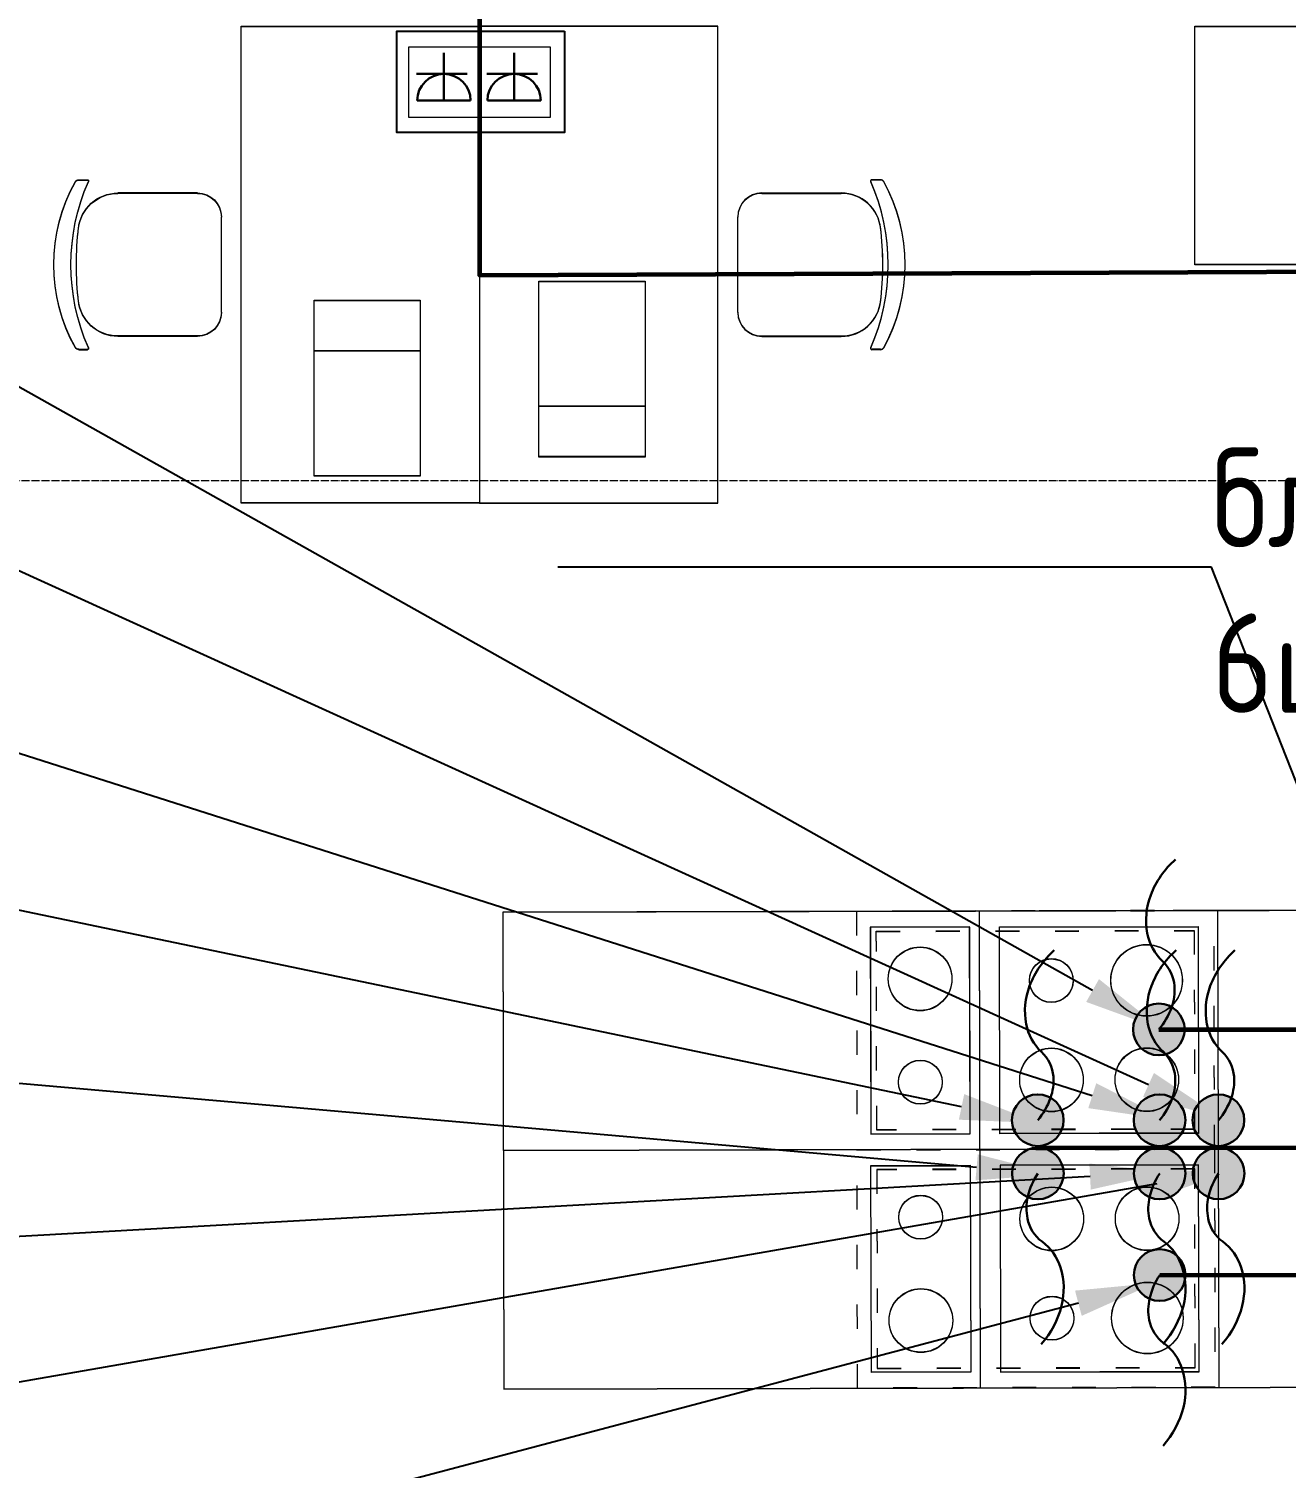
# Model space of a CAD drawing. Header units: millimetres. Extents: x -32 to 417638015, y -35 to 175284279.
# Drawn here: x 416259177 to 416262342, y 175242158 to 175245781 of the extents above; entities that cross this region are included whole.
import ezdxf
from ezdxf import colors
from ezdxf.entities.mleader import LeaderData, LeaderLine
from ezdxf.math import Vec2, Vec3

# ---------------------------------------------------------------- set-up
doc = ezdxf.new("R2010")
doc.units = ezdxf.units.MM
doc.linetypes.add('ACAD_ISO03W100', pattern=[30, 12, -18])
doc.linetypes.add('ADSK_Линия сетки', pattern=[25, 20, -2.5, 0, -2.5])
for name, color, linetype, lineweight in [('_ЭМ_В полу', 26, 'Кабель в трубе', 60), ('_ЭМ_гофра', 5, 'Continuous', 60), ('_ЭМ_ТХобщее_слой', 7, 'Continuous', 30), ('Оси', 253, 'Continuous', 9), ('ТХ', 5, 'Continuous', 0), ('ШТРИХОВКА', 252, 'Continuous', 15), ('Электро', 250, 'Continuous', 25), ('ЭОМ_Кабель для СУП', 150, 'Continuous', 9), ('ЭОМ_Кабельный вывод', 1, 'Continuous', 35)]:
    doc.layers.add(name, color=color, linetype=linetype, lineweight=lineweight)
for name, color, linetype in [('_ЭМ_Надписи', 7, 'Continuous'), ('ВНУТРЯНКА', 1, 'Continuous'), ('ЭОМ_Лотки рабочие', 5, 'Continuous')]:
    doc.layers.add(name, color=color, linetype=linetype)
doc.layers.add('PDF _ЭОМ _розетки', color=7, linetype='Continuous', true_color=0xeb0000)
doc.styles.add('GOST Common', font='GOST_Common.ttf', dxfattribs={"width": 0.9, "height": 350})
doc.styles.add('ЭОМ', font='isocpeur.ttf', dxfattribs={"width": 0.85, "height": 250})
doc.linetypes.add('Кабель в трубе', pattern='A,8,[133,ltypeshp.shx,S=1,R=0,X=10,Y=1.3],-3,[130,ltypeshp.shx,S=1.5,R=-45,X=-1.5,Y=0],8', length=19)

# ---------------------------------------------------------------- blocks, each defined once
blk = doc.blocks.new('Стул ученич штабелир №5-7')
at = {"color": 0, "linetype": 'ByBlock', "lineweight": -2}
for p, q in [((-120.1, 0), (120.1, 0)), ((-120.1, 0), (120.1, 0)), ((-179.9, -60), (-179.9, -260.3)), ((-179.9, -60), (-179.9, -260.3)), ((180.1, -60), (180.1, -260.3)), ((180.1, -60), (180.1, -260.3)), ((-213.4, -359), (-213.4, -337.3)), ((-213.4, -359), (-213.4, -337.3)), ((213.6, -359), (213.6, -337.3)), ((213.6, -359), (213.6, -337.3))]:
    blk.add_line(p, q, dxfattribs=at)
for centre, radius, start, end in [((-119.9, -60), 60, 90, 180), ((-119.9, -60), 60, 90, 180), ((120.1, -60), 60, 0, 90), ((120.1, -60), 60, 0, 90), ((-79.9, -260.3), 100, 180, 264.2584), ((-79.9, -260.3), 100, 180, 264.2584), ((80.1, -260.3), 100, 275.7416, 0), ((80.1, -260.3), 100, 275.7416, 0), ((-210.4, -337.3), 3, 63.8978, 180), ((-210.4, -337.3), 3, 63.8978, 180), ((-203.4, -359), 10, 180, 238.0683), ((-203.4, -359), 10, 180, 238.0683), ((0.1, 142.3), 520.8, 246.3195, 293.6805), ((0.1, 142.3), 520.8, 246.3195, 293.6805), ((0.1, 435.5), 800.4, 263.247, 276.753), ((0.1, 435.5), 800.4, 263.247, 276.753), ((203.6, -359), 10, 301.9317, 0), ((203.6, -359), 10, 301.9317, 0), ((210.6, -337.3), 3, 0, 116.1022), ((210.6, -337.3), 3, 0, 116.1022), ((0.1, 9), 430.5, 240.9917, 299.0083), ((0.1, 9), 430.5, 240.9917, 299.0083)]:
    blk.add_arc(centre, radius, start, end, dxfattribs=at)
blk = doc.blocks.new('ТХ 1 этаж.')
at = {"layer": 'ТХ', "color": 252, "true_color": 0x939598}
for p, q in [((4231, 9294.6), (4228.3, 10494.6)), ((4831, 9295.9), (4828.3, 10495.9)), ((5729.6, 9898), (3029.6, 9891.9))]:
    blk.add_line(p, q, dxfattribs=at)
for points in [[(2969.8, 12721.9), (2969.8, 11521.9), (2369.8, 11521.9), (2369.8, 12721.9)], [(2969.8, 12721.9), (2969.8, 11521.9), (3569.8, 11521.9), (3569.8, 12721.9)], [(4769.8, 12721.9), (5969.8, 12721.9), (5969.8, 12121.9), (4769.8, 12121.9)], [(5731, 9298), (5728.3, 10498), (3028.3, 10491.9), (3031, 9291.9)], [(4203.4, 10454.5), (3953.4, 10454), (3954.5, 9934), (4204.5, 9934.5)], [(4278.4, 10454.7), (4778.4, 10455.8), (4779.5, 9935.8), (4279.5, 9934.7)], [(4280.9, 9334.7), (4780.9, 9335.8), (4779.7, 9855.8), (4279.7, 9854.7)], [(4205.9, 9334.5), (3955.9, 9334), (3954.7, 9854), (4204.7, 9854.5)]]:
    blk.add_lwpolyline(points, close=True, dxfattribs=at)
at = {"layer": 'ТХ', "color": 252, "lineweight": 0, "true_color": 0x939598}
for points in [[(3386.3, 12080.4), (3386.3, 11638.4), (3119.3, 11638.4), (3119.3, 12080.4), (3386.3, 12080.4), (3386.3, 11765.4), (3119.3, 11765.4)], [(2553.4, 11590.3), (2553.4, 12032.3), (2820.4, 12032.3), (2820.4, 11590.3), (2553.4, 11590.3), (2553.4, 11905.3), (2820.4, 11905.3)]]:
    blk.add_lwpolyline(points, dxfattribs=at)
at = {"layer": 'ТХ', "color": 252, "linetype": 'ACAD_ISO03W100', "ltscale": 5, "true_color": 0x939598}
for points in [[(4818.3, 10495.9), (3918.3, 10493.9), (3919.6, 9893.9), (4819.6, 9895.9)], [(4768.4, 10445.8), (4769.5, 9945.8), (3969.5, 9944), (3968.4, 10444)], [(4821, 9295.9), (3921, 9293.9), (3919.6, 9893.9), (4819.6, 9895.9)], [(4770.9, 9345.8), (4769.7, 9845.8), (3969.7, 9844), (3970.9, 9344)]]:
    blk.add_lwpolyline(points, close=True, dxfattribs=at)
at = {"layer": 'ТХ', "color": 252, "linetype": 'Continuous', "lineweight": 18, "true_color": 0x939598}
for centre, radius in [((4078.6, 10324.2), 80), ((4648.7, 10320.5), 90), ((4408.7, 10320), 55), ((4409.2, 10070), 80), ((4649.2, 10070.5), 80), ((4079.2, 10064.2), 55), ((4410, 9720), 80), ((4650, 9720.5), 80), ((4080, 9724.2), 55), ((4080.6, 9464.2), 80), ((4650.6, 9470.5), 90), ((4410.6, 9470), 55)]:
    blk.add_circle(centre, radius, dxfattribs=at)
at = {"layer": 'ТХ', "color": 252, "lineweight": 0, "true_color": 0x939598, "xscale": -1, "rotation": 270}
blk.add_blockref('Стул ученич штабелир №5-7', (2319.8, 12121.9), dxfattribs=at)
at = {"layer": 'ТХ', "color": 252, "lineweight": 0, "true_color": 0x939598, "rotation": 90}
blk.add_blockref('Стул ученич штабелир №5-7', (3619.8, 12121.9), dxfattribs=at)
blk = doc.blocks.new('1 этаж')
at = {"layer": 'Оси', "color": 8, "linetype": 'ADSK_Линия сетки'}
blk.add_line((-9557.528, 13133.902), (56672.201, 13133.902), dxfattribs=at)
at = {"layer": 'ЭОМ_Лотки рабочие'}
blk.add_blockref('ТХ 1 этаж.', (-6856.492, 1554.379), dxfattribs=at)
blk = doc.blocks.new('_ЭМ_ТХ2_1этаж')
at = {"layer": 'ТХ', "color": 252, "true_color": 0x939598}
for p, q in [((115378.9, -59898.9), (115376.2, -58698.9)), ((115978.9, -59897.6), (115976.2, -58697.6)), ((116877.5, -59295.5), (114177.5, -59301.6))]:
    blk.add_line(p, q, dxfattribs=at)
for points in [[(114117.7, -56471.6), (114117.7, -57671.6), (113517.7, -57671.6), (113517.7, -56471.6)], [(114117.7, -56471.6), (114117.7, -57671.6), (114717.7, -57671.6), (114717.7, -56471.6)], [(115917.7, -56471.6), (117117.7, -56471.6), (117117.7, -57071.6), (115917.7, -57071.6)], [(116878.9, -59895.5), (116876.2, -58695.5), (114176.2, -58701.6), (114178.9, -59901.6)], [(115351.2, -58739), (115101.2, -58739.6), (115102.4, -59259.6), (115352.4, -59259)], [(115426.2, -58738.8), (115926.2, -58737.7), (115927.4, -59257.7), (115427.4, -59258.8)], [(115353.8, -59859), (115103.8, -59859.5), (115102.6, -59339.6), (115352.6, -59339)], [(115428.8, -59858.8), (115928.8, -59857.7), (115927.6, -59337.7), (115427.6, -59338.8)]]:
    blk.add_lwpolyline(points, close=True, dxfattribs=at)
at = {"layer": 'ТХ', "color": 252, "lineweight": 0, "true_color": 0x939598}
for points in [[(114534.2, -57113.1), (114534.2, -57555.1), (114267.2, -57555.1), (114267.2, -57113.1), (114534.2, -57113.1), (114534.2, -57428.1), (114267.2, -57428.1)], [(113701.3, -57603.2), (113701.3, -57161.2), (113968.3, -57161.2), (113968.3, -57603.2), (113701.3, -57603.2), (113701.3, -57288.2), (113968.3, -57288.2)]]:
    blk.add_lwpolyline(points, dxfattribs=at)
at = {"layer": 'ТХ', "color": 252, "linetype": 'ACAD_ISO03W100', "ltscale": 5, "true_color": 0x939598}
for points in [[(115966.2, -58697.6), (115066.2, -58699.6), (115067.5, -59299.6), (115967.5, -59297.6)], [(115916.3, -58747.7), (115917.4, -59247.7), (115117.4, -59249.5), (115116.3, -58749.5)], [(115968.9, -59897.6), (115068.9, -59899.6), (115067.5, -59299.6), (115967.5, -59297.6)], [(115918.8, -59847.7), (115917.6, -59347.7), (115117.6, -59349.5), (115118.8, -59849.5)]]:
    blk.add_lwpolyline(points, close=True, dxfattribs=at)
at = {"layer": 'ТХ', "color": 252, "linetype": 'Continuous', "lineweight": 18, "true_color": 0x939598}
for centre, radius in [((115226.5, -58869.3), 80), ((115796.5, -58873), 90), ((115556.6, -58873.5), 55), ((115557.1, -59123.5), 80), ((115797.1, -59123), 80), ((115227.1, -59129.3), 55), ((115227.9, -59469.3), 55), ((115557.9, -59473.5), 80), ((115797.9, -59473), 80), ((115798.5, -59723), 90), ((115228.5, -59729.3), 80), ((115558.5, -59723.5), 55)]:
    blk.add_circle(centre, radius, dxfattribs=at)
at = {"layer": 'ТХ', "color": 252, "lineweight": 0, "true_color": 0x939598, "xscale": -1, "rotation": 270}
blk.add_blockref('Стул ученич штабелир №5-7', (113467.7, -57071.6), dxfattribs=at)
at = {"layer": 'ТХ', "color": 252, "lineweight": 0, "true_color": 0x939598, "rotation": 90}
blk.add_blockref('Стул ученич штабелир №5-7', (114767.7, -57071.6), dxfattribs=at)
blk = doc.blocks.new('*U783')
at = {"lineweight": -2}
h = blk.add_hatch(color=0, dxfattribs=at)
h.dxf.hatch_style = 1
edge = h.paths.add_edge_path()
edge.add_arc((0, 0), 65, 0, 360)
at = {"color": 0, "lineweight": -2}
blk.add_lwpolyline([(0, 0, -0.089362), (-32, 55.6, -0.105459), (-39.3, 109.6, -0.18734), (-9.5, 171.7, 0.159257), (29.1, 242.1, 0.13816), (20.5, 338, 0.121425), (-41.6, 427.7)], format="xyb", dxfattribs=at)
blk.add_circle((0, 0), 65, dxfattribs=at)
at = {"color": 7, "style": 'GOST Common', "width": 0.9}
blk.add_attdef('ОБОРУДОВАНИЕ', (25.5, 114.7), '', height=250, dxfattribs=at)
blk = doc.blocks.new('*U784')
at = {"lineweight": -2}
h = blk.add_hatch(color=0, dxfattribs=at)
h.dxf.hatch_style = 1
edge = h.paths.add_edge_path()
edge.add_arc((0, 0), 65, 0, 360)
at = {"color": 0, "lineweight": -2}
blk.add_lwpolyline([(0, 0, -0.089362), (-32, 55.6, -0.105459), (-39.3, 109.6, -0.18734), (-9.5, 171.7, 0.159257), (29.1, 242.1, 0.13816), (20.5, 338, 0.121425), (-41.6, 427.7)], format="xyb", dxfattribs=at)
blk.add_circle((0, 0), 65, dxfattribs=at)
at = {"color": 7, "style": 'GOST Common', "width": 0.9}
blk.add_attdef('ОБОРУДОВАНИЕ', (25.5, 114.7), '', height=250, dxfattribs=at)
blk = doc.blocks.new('*U785')
at = {"lineweight": -2}
h = blk.add_hatch(color=0, dxfattribs=at)
h.dxf.hatch_style = 1
edge = h.paths.add_edge_path()
edge.add_arc((0, 0), 65, 0, 360)
at = {"color": 0, "lineweight": -2}
blk.add_lwpolyline([(0, 0, -0.089362), (25.3, -58.9, -0.105459), (26.2, -113.4, -0.18734), (-10.5, -171.7, 0.159257), (-57, -237.1, 0.13816), (-59.7, -333.4, 0.121425), (-8.4, -429.7)], format="xyb", dxfattribs=at)
blk.add_circle((0, 0), 65, dxfattribs=at)
at = {"color": 7, "style": 'GOST Common', "width": 0.9}
blk.add_attdef('ОБОРУДОВАНИЕ', (25.5, 114.7), '', height=250, dxfattribs=at)
blk = doc.blocks.new('*U778')
at = {"lineweight": -2}
h = blk.add_hatch(color=0, dxfattribs=at)
h.dxf.hatch_style = 1
edge = h.paths.add_edge_path()
edge.add_arc((0, 0), 65, 0, 360)
at = {"color": 0, "lineweight": -2}
blk.add_lwpolyline([(0, 0, -0.089362), (-32, 55.6, -0.105459), (-39.3, 109.6, -0.18734), (-9.5, 171.7, 0.159257), (29.1, 242.1, 0.13816), (20.5, 338, 0.121425), (-41.6, 427.7)], format="xyb", dxfattribs=at)
blk.add_circle((0, 0), 65, dxfattribs=at)
at = {"color": 7, "style": 'GOST Common', "width": 0.9}
blk.add_attdef('ОБОРУДОВАНИЕ', (25.5, 114.7), '', height=250, dxfattribs=at)
blk = doc.blocks.new('*U779')
at = {"lineweight": -2}
h = blk.add_hatch(color=0, dxfattribs=at)
h.dxf.hatch_style = 1
edge = h.paths.add_edge_path()
edge.add_arc((0, 0), 65, 0, 360)
at = {"color": 0, "lineweight": -2}
blk.add_lwpolyline([(0, 0, -0.089362), (25.3, -58.9, -0.105459), (26.2, -113.4, -0.18734), (-10.5, -171.7, 0.159257), (-57, -237.1, 0.13816), (-59.7, -333.4, 0.121425), (-8.4, -429.7)], format="xyb", dxfattribs=at)
blk.add_circle((0, 0), 65, dxfattribs=at)
at = {"color": 7, "style": 'GOST Common', "width": 0.9}
blk.add_attdef('ОБОРУДОВАНИЕ', (25.5, 114.7), '', height=250, dxfattribs=at)
blk = doc.blocks.new('*U780')
at = {"lineweight": -2}
h = blk.add_hatch(color=0, dxfattribs=at)
h.dxf.hatch_style = 1
edge = h.paths.add_edge_path()
edge.add_arc((0, 0), 65, 0, 360)
at = {"color": 0, "lineweight": -2}
blk.add_lwpolyline([(0, 0, -0.089362), (-32, 55.6, -0.105459), (-39.3, 109.6, -0.18734), (-9.5, 171.7, 0.159257), (29.1, 242.1, 0.13816), (20.5, 338, 0.121425), (-41.6, 427.7)], format="xyb", dxfattribs=at)
blk.add_circle((0, 0), 65, dxfattribs=at)
at = {"color": 7, "style": 'GOST Common', "width": 0.9}
blk.add_attdef('ОБОРУДОВАНИЕ', (25.5, 114.7), '', height=250, dxfattribs=at)
blk = doc.blocks.new('*U781')
at = {"lineweight": -2}
h = blk.add_hatch(color=0, dxfattribs=at)
h.dxf.hatch_style = 1
edge = h.paths.add_edge_path()
edge.add_arc((0, 0), 65, 0, 360)
at = {"color": 0, "lineweight": -2}
blk.add_lwpolyline([(0, 0, -0.089362), (25.3, -58.9, -0.105459), (26.2, -113.4, -0.18734), (-10.5, -171.7, 0.159257), (-57, -237.1, 0.13816), (-59.7, -333.4, 0.121425), (-8.4, -429.7)], format="xyb", dxfattribs=at)
blk.add_circle((0, 0), 65, dxfattribs=at)
at = {"color": 7, "style": 'GOST Common', "width": 0.9}
blk.add_attdef('ОБОРУДОВАНИЕ', (25.5, 114.7), '', height=250, dxfattribs=at)
blk = doc.blocks.new('*U782')
at = {"lineweight": -2}
h = blk.add_hatch(color=0, dxfattribs=at)
h.dxf.hatch_style = 1
edge = h.paths.add_edge_path()
edge.add_arc((0, 0), 65, 0, 360)
at = {"color": 0, "lineweight": -2}
blk.add_lwpolyline([(0, 0, -0.089362), (25.3, -58.9, -0.105459), (26.2, -113.4, -0.18734), (-10.5, -171.7, 0.159257), (-57, -237.1, 0.13816), (-59.7, -333.4, 0.121425), (-8.4, -429.7)], format="xyb", dxfattribs=at)
blk.add_circle((0, 0), 65, dxfattribs=at)
at = {"color": 7, "style": 'GOST Common', "width": 0.9}
blk.add_attdef('ОБОРУДОВАНИЕ', (25.5, 114.7), '', height=250, dxfattribs=at)
blk = doc.blocks.new('Люк на 2 места')
at = {"layer": 'PDF _ЭОМ _розетки', "color": 3, "linetype": 'Continuous', "lineweight": 25, "transparency": 33554687}
blk.add_lwpolyline([(0, 254.6), (0, 0), (-421.6, 0), (-421.6, 254.6)], close=True, dxfattribs=at)
at = {"layer": 'PDF _ЭОМ _розетки', "color": 7, "linetype": 'Continuous', "lineweight": 20, "transparency": 33554687}
for points in [[(-213.4, 215.1), (-213.4, 37.3), (-391.2, 37.3), (-391.2, 215.1)], [(-35.6, 215.1), (-35.6, 37.3), (-213.4, 37.3), (-213.4, 215.1)]]:
    blk.add_lwpolyline(points, close=True, dxfattribs=at)
at = {"layer": 'ВНУТРЯНКА', "color": 5, "lineweight": 30, "ltscale": 100, "transparency": 33554687}
for p, q in [((-244.3, 147.2), (-372.2, 147.2)), ((-67.6, 147.2), (-195.5, 147.2))]:
    blk.add_line(p, q, dxfattribs=at)
at = {"layer": 'Электро', "color": 5, "lineweight": 30, "transparency": 33554687}
for p, q in [((-303.2, 80), (-303.2, 200.1)), ((-126.5, 80), (-126.5, 200.1)), ((-370.4, 80), (-235.9, 80)), ((-193.7, 80), (-59.2, 80))]:
    blk.add_line(p, q, dxfattribs=at)
at = {"layer": 'Электро', "color": 5, "lineweight": 30, "transparency": 33554687, "extrusion": (0, 0, -1)}
for centre in [(-303.2, 79.9), (-126.5, 79.9)]:
    blk.add_ellipse(centre, major_axis=(-47.6, -47.6), ratio=1, start_param=0.787621, end_param=3.924768, dxfattribs=at)

msp = doc.modelspace()

# ---------------------------------------------------------------- linework, layer by layer
at = {"layer": '_ЭМ_В полу', "ltscale": 25}
for points in [[(416260311.5, 175249246.7), (416260311.5, 175245161.4), (416264471, 175245178.9)], [(416261714, 175242965), (416264503.5, 175242964.8)]]:
    msp.add_lwpolyline(points, dxfattribs=at)
at = {"layer": '_ЭМ_гофра', "linetype": 'ByBlock'}
for points in [[(416262021.2, 175243262.5), (416264158.5, 175243262.5), (416264158.5, 175243147.8), (416264473.3, 175243148.1)], [(416262023.2, 175242644.2), (416264471.8, 175242646.9)]]:
    msp.add_lwpolyline(points, dxfattribs=at)

# ---------------------------------------------------------------- block references
at = {"layer": '_ЭМ_ТХобщее_слой', "lineweight": 50}
msp.add_blockref('_ЭМ_ТХ2_1этаж', (416146193.7, 175302259.6), dxfattribs=at)
at = {"layer": 'ШТРИХОВКА'}
msp.add_blockref('1 этаж', (416264198.1, 175231510.7), dxfattribs=at)
at = {"layer": 'ЭОМ_Кабель для СУП', "color": 217, "linetype": 'ByBlock', "lineweight": 40, "true_color": 0x93278f, "transparency": 33554687}
msp.add_blockref('Люк на 2 места', (416260524.8, 175245520.5), dxfattribs=at)
at = {"layer": 'ЭОМ_Кабельный вывод', "lineweight": 30, "xscale": -1}
for name, p in [('*U783', (416262021.1, 175243262.5)), ('*U780', (416261716.3, 175243034.1)), ('*U778', (416262022.9, 175243034.1)), ('*U784', (416262171.1, 175243034.1)), ('*U781', (416261716.6, 175242900.1)), ('*U779', (416262023.2, 175242900.1)), ('*U785', (416262171.4, 175242900.1)), ('*U782', (416262023.2, 175242644.2))]:
    msp.add_blockref(name, p, dxfattribs=at)

# ---------------------------------------------------------------- leaders
at = {"layer": '_ЭМ_Надписи', "color": 7, "ltscale": 5}
ml = msp.add_multileader_mtext('Standard', dxfattribs=at)
ml.set_content('{\\fGOST Common|b0|i0|c204|p34;\\W0.9;\\C256;1ЩРС-1\\fISOCPEUR|b0|i0|c204|p34;\\W0.85; Гр.18\\P\\fGOST Common|b0|i0|c204|p34;\\W0.9;Вытяжка, \\Pна потолке \\fGOST Common|b0|i0|c0|p34;L=1\\fGOST Common|b0|i0|c204|p34;м}', color=1, style='ЭОМ')
ml.set_leader_properties()
ml.build(insert=Vec2(0, 0))
ml.multileader.update_dxf_attribs({"text_left_attachment_type": 6, "text_right_attachment_type": 6, "dogleg_length": 0, "arrow_head_size": 200})
ctx = ml.context
ctx.base_point, ctx.char_height, ctx.arrow_head_size, ctx.landing_gap_size, ctx.plane_origin = Vec3(416247920.4, 175249954.8, -64.3), 250, 200, 0, Vec3(416230526.5, 175257582.1, -64.3)
ctx.left_attachment, ctx.right_attachment = 6, 6
notes = []
notes.append((ctx, [(1, (1, 1, 0), (416250122, 175249954.8, -64.3), (-1, 0), 0, [(0, [(416262028.7, 175243262.5, -64.3)], 0, [])])]))
ctx.mtext.insert, ctx.mtext.width, ctx.mtext.defined_height, ctx.mtext.flow_direction = Vec3(416247920.4, 175250254.8, -64.3), 3095.33, 1529, 5
ml = msp.add_multileader_mtext('Standard', dxfattribs=at)
ml.set_content('{\\fGOST Common|b0|i0|c204|p34;\\W0.9;\\C256;1ЩРС-1\\fISOCPEUR|b0|i0|c204|p34;\\W0.85; Гр.5\\P\\fGOST Common|b0|i0|c204|p34;\\W0.9;Варочная панель, \\Pиз пола \\fGOST Common|b0|i0|c0|p34;L=1\\fGOST Common|b0|i0|c204|p34;м }', color=1, style='ЭОМ')
ml.set_leader_properties()
ml.build(insert=Vec2(0, 0))
ml.multileader.update_dxf_attribs({"text_left_attachment_type": 6, "text_right_attachment_type": 6, "dogleg_length": 0, "arrow_head_size": 200})
ctx = ml.context
ctx.base_point, ctx.char_height, ctx.arrow_head_size, ctx.landing_gap_size, ctx.plane_origin = Vec3(416247924, 175248430.2, -64.3), 250, 200, 0, Vec3(416230285.9, 175257338.9, -64.3)
ctx.left_attachment, ctx.right_attachment = 6, 6
notes.append((ctx, [(1, (1, 1, 0), (416250329.8, 175248430.2, -64.3), (-1, 0), 0, [(0, [(416262177.2, 175243040.2, -64.3)], 0, [])])]))
ctx.mtext.insert, ctx.mtext.width, ctx.mtext.defined_height, ctx.mtext.flow_direction = Vec3(416247924, 175248730.2, -64.3), 2639.671, 1280.6, 5
ml = msp.add_multileader_mtext('Standard', dxfattribs=at)
ml.set_content('{\\fGOST Common|b0|i0|c204|p34;\\W0.9;\\C256;1ЩРС-1\\fISOCPEUR|b0|i0|c204|p34;\\W0.85; Гр.7 \\P\\fGOST Common|b0|i0|c204|p34;\\W0.9;Духовой шкаф, \\Pиз пола \\fGOST Common|b0|i0|c0|p34;L=1\\fGOST Common|b0|i0|c204|p34;м}', color=1, style='ЭОМ')
ml.set_leader_properties()
ml.build(insert=Vec2(0, 0))
ml.multileader.update_dxf_attribs({"text_left_attachment_type": 6, "text_right_attachment_type": 6, "dogleg_length": 0, "arrow_head_size": 200})
ctx = ml.context
ctx.base_point, ctx.char_height, ctx.arrow_head_size, ctx.landing_gap_size, ctx.plane_origin = Vec3(416248006.3, 175246873.1, -64.3), 250, 200, 0, Vec3(416228943.7, 175255623, -64.3)
ctx.left_attachment, ctx.right_attachment, ctx.text_align_type = 6, 6, 2
notes.append((ctx, [(1, (1, 1, 0), (416250007.1, 175246873.1, -64.3), (-1, 0), 0, [(0, [(416262044.1, 175243035, -64.3)], 0, [])])]))
ctx.mtext.insert, ctx.mtext.width, ctx.mtext.defined_height, ctx.mtext.alignment, ctx.mtext.flow_direction = Vec3(416250007.1, 175247173.1, -64.3), 2010.401, 1195.9, 3, 5
ml = msp.add_multileader_mtext('Standard', dxfattribs=at)
ml.set_content('{\\fGOST Common|b0|i0|c204|p34;\\W0.9;\\C256;1ЩРС-1\\fISOCPEUR|b0|i0|c204|p34;\\W0.85; Гр.9 \\P\\pxqr;\\fGOST Common|b0|i0|c204|p34;\\W0.9;Варочная панель,\\Pиз пола \\fGOST Common|b0|i0|c0|p34;L=1\\fGOST Common|b0|i0|c204|p34;м}', color=1, style='ЭОМ')
ml.set_leader_properties()
ml.build(insert=Vec2(0, 0))
ml.multileader.update_dxf_attribs({"text_left_attachment_type": 6, "text_right_attachment_type": 6, "dogleg_length": 0, "arrow_head_size": 200})
ctx = ml.context
ctx.base_point, ctx.char_height, ctx.arrow_head_size, ctx.landing_gap_size, ctx.plane_origin = Vec3(416248061, 175245372.8, -64.3), 250, 200, 0, Vec3(416229099, 175254752.6, -64.3)
ctx.left_attachment, ctx.right_attachment = 6, 6
notes.append((ctx, [(1, (1, 1, 0), (416250466.8, 175245372.8, -64.3), (-1, 0), 0, [(0, [(416261720.3, 175243026.7, -64.3)], 0, [])])]))
ctx.mtext.insert, ctx.mtext.width, ctx.mtext.defined_height, ctx.mtext.flow_direction = Vec3(416248061, 175245672.8, -64.3), 2569.71, 2085.2, 5
ml = msp.add_multileader_mtext('Standard', dxfattribs=at)
ml.set_content('{\\fGOST Common|b0|i0|c204|p34;\\W0.9;\\C256;блок труб 6шт}', color=1, style='ЭОМ')
ml.set_leader_properties()
ml.build(insert=Vec2(0, 0))
ml.multileader.update_dxf_attribs({"text_left_attachment_type": 6, "text_right_attachment_type": 6, "dogleg_length": 0, "arrow_head_size": 200})
ctx = ml.context
ctx.base_point, ctx.char_height, ctx.arrow_head_size, ctx.landing_gap_size, ctx.plane_origin = Vec3(416262153.9, 175244426.5, -64.3), 250, 200, 0, Vec3(416236634.5, 175259847.5, -64.3)
ctx.left_attachment, ctx.right_attachment = 6, 6
notes.append((ctx, [(0, (1, 1, 0), (416262153.9, 175244426.5, -64.3), (1, 0), 0, [(0, [(416262728.6, 175242964.9, -64.3)], 0, [])])]))
ctx.mtext.insert, ctx.mtext.width, ctx.mtext.defined_height, ctx.mtext.flow_direction = Vec3(416262153.9, 175244726.5, -64.3), 1629.256, 545.6, 5
ml = msp.add_multileader_mtext('Standard', dxfattribs=at)
ml.set_content('{\\fGOST Common|b0|i0|c204|p34;\\W0.9;\\C256;1ЩРС-1\\fISOCPEUR|b0|i0|c204|p34;\\W0.85; Гр.10 \\P\\fGOST Common|b0|i0|c204|p34;\\W0.9;Варочная панель, \\Pиз пола \\fGOST Common|b0|i0|c0|p34;L=1\\fGOST Common|b0|i0|c204|p34;м}', color=1, style='ЭОМ')
ml.set_leader_properties()
ml.build(insert=Vec2(0, 0))
ml.multileader.update_dxf_attribs({"text_left_attachment_type": 6, "text_right_attachment_type": 6, "dogleg_length": 0, "arrow_head_size": 200})
ctx = ml.context
ctx.base_point, ctx.char_height, ctx.arrow_head_size, ctx.landing_gap_size, ctx.plane_origin = Vec3(416247997.6, 175243893.7, -64.3), 250, 200, 0, Vec3(416229009.1, 175253356.7, -64.3)
ctx.left_attachment, ctx.right_attachment, ctx.text_align_type = 6, 6, 2
notes.append((ctx, [(1, (1, 1, 0), (416250403.4, 175243893.7, -64.3), (-1, 0), 0, [(0, [(416261761.7, 175242897.9, -64.3)], 0, [])])]))
ctx.mtext.insert, ctx.mtext.width, ctx.mtext.defined_height, ctx.mtext.alignment, ctx.mtext.flow_direction = Vec3(416250403.4, 175244193.7, -64.3), 2583.448, 2121.2, 3, 5
ml = msp.add_multileader_mtext('Standard', dxfattribs=at)
ml.set_content('{\\fGOST Common|b0|i0|c204|p34;\\W0.9;\\C256;1ЩРС-1\\fISOCPEUR|b0|i0|c204|p34;\\W0.85; Гр.8 \\P\\fGOST Common|b0|i0|c204|p34;\\W0.9;Духовой шкаф, \\Pиз пола \\fGOST Common|b0|i0|c0|p34;L=1\\fGOST Common|b0|i0|c204|p34;м}', color=1, style='ЭОМ')
ml.set_leader_properties()
ml.build(insert=Vec2(0, 0))
ml.multileader.update_dxf_attribs({"text_left_attachment_type": 6, "text_right_attachment_type": 6, "dogleg_length": 0, "arrow_head_size": 200})
ctx = ml.context
ctx.base_point, ctx.char_height, ctx.arrow_head_size, ctx.landing_gap_size, ctx.plane_origin = Vec3(416247943.4, 175242224.8, -64.3), 250, 200, 0, Vec3(416229084.1, 175251727.8, -64.3)
ctx.left_attachment, ctx.right_attachment, ctx.text_align_type = 6, 6, 2
notes.append((ctx, [(1, (1, 1, 0), (416249944.2, 175242224.8, -64.3), (-1, 0), 0, [(0, [(416262047.6, 175242903.4, -64.3)], 0, [])])]))
ctx.mtext.insert, ctx.mtext.width, ctx.mtext.defined_height, ctx.mtext.alignment, ctx.mtext.flow_direction = Vec3(416249944.2, 175242524.8, -64.3), 3590.767, 2085.2, 3, 5
ml = msp.add_multileader_mtext('Standard', dxfattribs=at)
ml.set_content('{\\fGOST Common|b0|i0|c204|p34;\\W0.9;\\C256;1ЩРС-1\\fISOCPEUR|b0|i0|c204|p34;\\W0.85; Гр.6\\P\\fGOST Common|b0|i0|c204|p34;\\W0.9;Варочная панель \\Pиз пола \\fGOST Common|b0|i0|c0|p34;L=1\\fGOST Common|b0|i0|c204|p34;м}', color=1, style='ЭОМ')
ml.set_leader_properties()
ml.build(insert=Vec2(0, 0))
ml.multileader.update_dxf_attribs({"text_left_attachment_type": 6, "text_right_attachment_type": 6, "dogleg_length": 0, "arrow_head_size": 200})
ctx = ml.context
ctx.base_point, ctx.char_height, ctx.arrow_head_size, ctx.landing_gap_size, ctx.plane_origin = Vec3(416247924, 175240822.4, -64.3), 250, 200, 0, Vec3(416229741.3, 175250175.6, -64.3)
ctx.left_attachment, ctx.right_attachment = 6, 6
notes.append((ctx, [(1, (1, 1, 0), (416250251.1, 175240822.4, -64.3), (-1, 0), 0, [(0, [(416262212.9, 175242908.5, -64.3)], 0, [])])]))
ctx.mtext.insert, ctx.mtext.width, ctx.mtext.defined_height, ctx.mtext.flow_direction = Vec3(416247924, 175241122.4, -64.3), 2956.488, 2837.3, 5
ml = msp.add_multileader_mtext('Standard', dxfattribs=at)
ml.set_content('{\\fGOST Common|b0|i0|c204|p34;\\W0.9;\\C256;1ЩРС-1\\fISOCPEUR|b0|i0|c204|p34;\\W0.85; Гр.18\\P\\fGOST Common|b0|i0|c204|p34;\\W0.9;Вытяжка, \\Pна потолке \\fGOST Common|b0|i0|c0|p34;L=1\\fGOST Common|b0|i0|c204|p34;м}', color=1, style='ЭОМ')
ml.set_leader_properties()
ml.build(insert=Vec2(0, 0))
ml.multileader.update_dxf_attribs({"text_left_attachment_type": 6, "text_right_attachment_type": 6, "dogleg_length": 0, "arrow_head_size": 200})
ctx = ml.context
ctx.base_point, ctx.char_height, ctx.arrow_head_size, ctx.landing_gap_size, ctx.plane_origin = Vec3(416247924, 175239483.4), 250, 200, 0, Vec3(416226336.3, 175253956.6)
ctx.left_attachment, ctx.right_attachment = 6, 6
notes.append((ctx, [(1, (1, 1, 0), (416250125.6, 175239483.4), (-1, 0), 0, [(0, [(416262011.9, 175242624.4)], 0, [])])]))
ctx.mtext.insert, ctx.mtext.width, ctx.mtext.defined_height, ctx.mtext.flow_direction = Vec3(416247924, 175239783.4), 2255.306, 1745.9, 5
for ctx, leaders in notes:
    for number, flags, end, landing, length, lines in leaders:
        leader = LeaderData()
        leader.index, (leader.has_last_leader_line, leader.has_dogleg_vector, leader.attachment_direction) = number, flags
        leader.last_leader_point, leader.dogleg_vector, leader.dogleg_length = Vec3(end), Vec3(landing), length
        for number, points, colour, breaks in lines:
            line = LeaderLine()
            line.index, line.vertices, line.color, line.breaks = number, Vec3.list(points), colors.encode_raw_color(colour), breaks
            leader.lines.append(line)
        ctx.leaders.append(leader)

doc.saveas('drawing.dxf')
